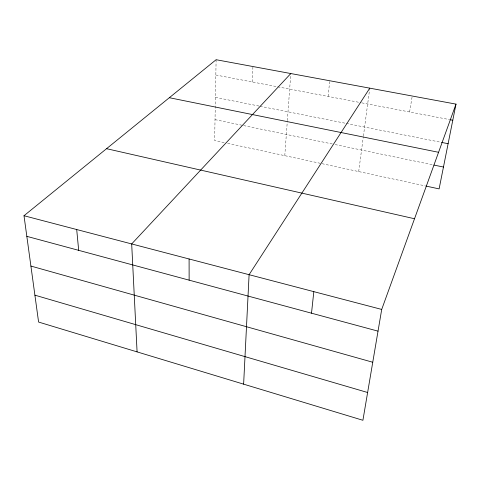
<?xml version="1.0" encoding="UTF-8"?>
<svg xmlns="http://www.w3.org/2000/svg" width="480" height="480" viewBox="0 0 480 480"><rect width="100%" height="100%" fill="white"/><g stroke="black" fill="none" stroke-linecap="round" stroke-linejoin="round"><path stroke-width="0.36" stroke-dasharray="2.4 1.8" d="M216.114 59.718L214.644 140.562L224.742 142.734M252.252 81.96L252.948 66.534M284.784 155.664L287.304 121.302M287.358 120.576L290.802 73.542M328.122 96.432L329.73 80.748M358.692 171.576L363.324 136.704M363.42 135.966L369.672 88.878M409.602 111.978L412.242 96.018M215.838 75.012L361.08 102.72M361.812 102.864L449.13 119.52M215.43 97.368L259.32 106.104M260.058 106.254L345.552 123.282M346.29 123.426L440.808 142.248M215.028 119.64L242.886 125.424M243.618 125.574L332.232 143.958M335.166 144.57L433.26 164.922M227.628 143.358L425.274 185.91"/><path stroke-width="0.72" d="M243.624 384.15L249.096 274.692L369.768 88.158M311.508 313.188L313.824 291.648M456 104.118L381.708 309.432L362.91 420.282L38.592 322.056L24 215.73L216.114 59.718L456 104.118L439.11 188.892L426 186.072M290.802 73.542L131.682 243.936L137.082 351.882M449.862 119.664L452.79 120.222M441.54 142.398L448.11 143.706M169.332 97.71L438.564 152.298M433.986 165.072L443.46 167.04M106.56 148.686L414.522 218.748M24 215.73L381.708 309.432M26.832 236.346L378.024 331.146M30.906 266.058L372.75 362.244M34.902 295.164L367.62 392.502M76.704 229.536L78.684 250.344M189.096 258.978L189.132 280.158"/></g></svg>
